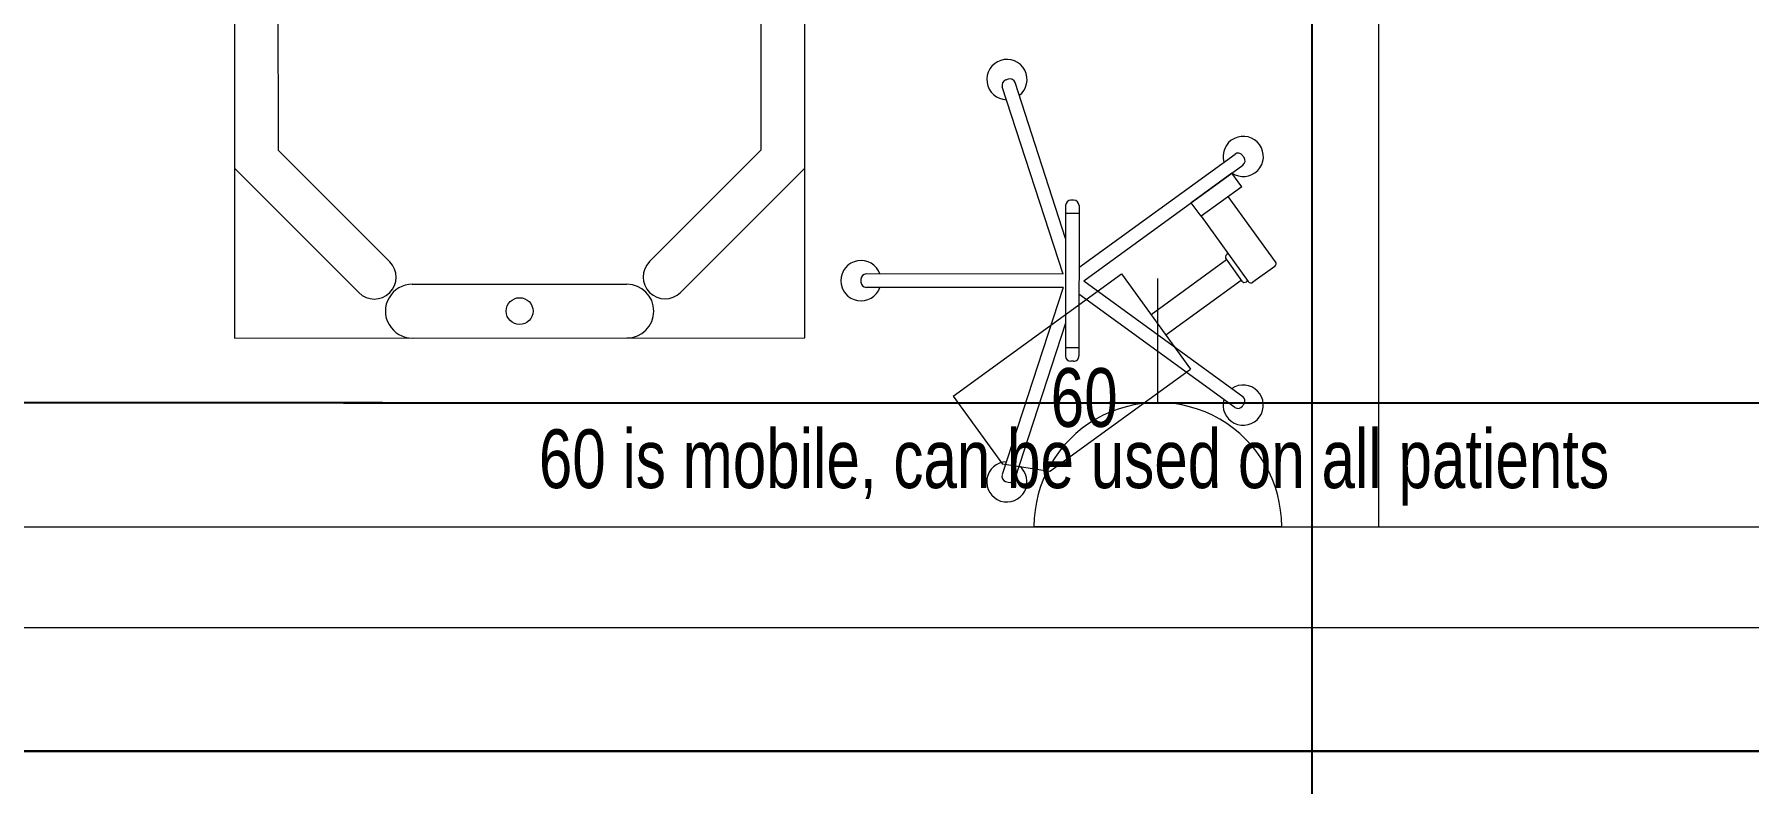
# Model space of a CAD drawing. Header units: metres. Extents: x 75097 to 220695, y -1557923 to -1361206.
# Drawn here: x 128059 to 130614, y -1461205 to -1460089 of the extents above; entities that cross this region are included whole.
import ezdxf

# ---------------------------------------------------------------- set-up
doc = ezdxf.new("R2010")
doc.units = ezdxf.units.M
doc.layers.get('0').update_dxf_attribs({"lineweight": 0})
doc.layers.add('A-100 - Copy$0$axes', color=8, linetype='Continuous')
for name, color, linetype, lineweight in [('A-100 - Copy$0$Medical Equipment and Furniture', 8, 'Continuous', 0), ('A-100 - Copy$0$Medical Equipment and Furniture1', 8, 'Continuous', 5), ('A-100 - Copy$0$Walls', 8, 'Continuous', 0)]:
    doc.layers.add(name, color=color, linetype=linetype, lineweight=lineweight)
doc.layers.add('E-POWR', color=7, linetype='Continuous', lineweight=9, true_color=0x4e7e3e)
doc.styles.add('A-100 - Copy$0$X3G_ENTITY_257CFD', font='swisscl.ttf', dxfattribs={"height": 200})

# ---------------------------------------------------------------- blocks, each defined once
blk = doc.blocks.new('NORMAL SOCKET')
at = {"layer": 'E-POWR'}
for p, q in [((0, 307.7), (0, 615.4)), ((-307.7, 0), (307.7, 0))]:
    blk.add_line(p, q, dxfattribs=at)
blk.add_ellipse((0, 0), major_axis=(32.8, 305.9), ratio=1, start_param=4.81904, end_param=7.960633, dxfattribs=at)
blk = doc.blocks.new('*X149')
for p, q in [((5, 3), (5, 3)), ((5, 3), (5, 3)), ((5, 3), (5, 3)), ((5, 3), (5, 3)), ((5, 3), (5, 3)), ((5, 3), (5, 3)), ((5, 3), (5, 3)), ((5, 3), (5, 3)), ((5, 3), (5, 3)), ((5, 3), (5, 3)), ((5, 3), (5, 3)), ((5, 3), (5, 3)), ((5, 3), (5, 3)), ((5, 3), (5, 3)), ((5, 3), (5, 3)), ((5, 3), (5, 3)), ((5, 3), (5, 3)), ((5, 3), (5, 3)), ((5, 3), (5, 3)), ((5, 3), (5, 3)), ((5, 3), (5, 3)), ((5, 3), (5, 3)), ((5, 3), (5, 3)), ((5, 3), (5, 3)), ((5, 3), (5, 3)), ((5, 3), (5, 3)), ((5, 3), (5, 3)), ((5, 3), (5, 3)), ((5, 3), (5, 3)), ((5, 3), (5, 3)), ((5, 3), (5, 3)), ((5, 3), (5, 3)), ((5, 3), (5, 3)), ((5, 3), (5, 3)), ((5, 3), (5, 3)), ((5, 3), (5, 3)), ((5, 3), (5, 3)), ((5, 3), (5, 3)), ((5, 3), (5, 3)), ((5, 3), (5, 3)), ((5, 3), (5, 3)), ((5, 3), (5, 3)), ((5, 3), (5, 3)), ((5, 3), (5, 3)), ((5, 3), (5, 3)), ((5, 3), (5, 3)), ((5, 3), (5, 3)), ((5, 3), (5, 3)), ((5, 3), (5, 3)), ((5, 3), (5, 3)), ((5, 3), (5, 3)), ((5, 3), (5, 3)), ((5, 3), (5, 3)), ((5, 3), (5, 3)), ((5, 3), (5, 3)), ((5, 3), (5, 3)), ((5, 3), (5, 3)), ((5, 3), (5, 3)), ((5, 3), (5, 3)), ((5, 3), (5, 3)), ((5, 3), (5, 3)), ((5, 3), (5, 3)), ((5, 3), (5, 3)), ((5, 3), (5, 3)), ((5, 3), (5, 3)), ((5, 3), (5, 3)), ((6, 3), (5, 3)), ((5, 3), (5, 3)), ((6, 3), (5, 3)), ((5, 3), (5, 3)), ((6, 3), (5, 3)), ((5, 3), (5, 3)), ((6, 3), (5, 3)), ((5, 3), (5, 3)), ((5, 3), (5, 3)), ((5, 3), (5, 3)), ((5, 3), (5, 3)), ((5, 3), (5, 3)), ((5, 3), (5, 3)), ((5, 3), (5, 3)), ((5, 3), (5, 3)), ((5, 3), (5, 3)), ((5, 3), (5, 3)), ((5, 3), (5, 3)), ((5, 3), (5, 3)), ((5, 3), (5, 3)), ((5, 3), (5, 3)), ((5, 3), (5, 3)), ((5, 3), (5, 3)), ((5, 3), (5, 3)), ((5, 3), (5, 3)), ((5, 3), (5, 3)), ((5, 3), (5, 3)), ((5, 3), (5, 3)), ((5, 3), (5, 3)), ((5, 3), (5, 3)), ((6, 3), (6, 3)), ((6, 3), (6, 3)), ((6, 3), (6, 3)), ((6, 3), (6, 3)), ((6, 3), (6, 3)), ((6, 3), (6, 3)), ((6, 3), (6, 3)), ((6, 3), (6, 3)), ((6, 3), (6, 3)), ((6, 3), (6, 3)), ((6, 3), (6, 3)), ((6, 3), (6, 3)), ((6, 3), (6, 3)), ((6, 3), (6, 3)), ((6, 3), (6, 3)), ((6, 3), (6, 3)), ((6, 3), (6, 3)), ((6, 3), (6, 3)), ((6, 3), (6, 3)), ((6, 3), (6, 3)), ((6, 3), (6, 3)), ((6, 3), (6, 3)), ((6, 3), (6, 3)), ((6, 3), (6, 3)), ((6, 3), (6, 3)), ((6, 3), (6, 3)), ((6, 3), (6, 3)), ((6, 3), (6, 3)), ((6, 3), (6, 3)), ((6, 3), (6, 3)), ((6, 3), (6, 3)), ((6, 3), (6, 3)), ((6, 3), (6, 3)), ((6, 3), (6, 3)), ((6, 3), (6, 3)), ((6, 3), (6, 3)), ((6, 3), (6, 3)), ((6, 3), (6, 3)), ((6, 3), (6, 3)), ((6, 3), (6, 3)), ((6, 3), (6, 3)), ((6, 3), (6, 3)), ((6, 3), (6, 3)), ((6, 3), (6, 3)), ((6, 3), (6, 3)), ((6, 3), (6, 3)), ((6, 3), (6, 3)), ((6, 3), (6, 3)), ((6, 3), (6, 3)), ((6, 3), (6, 3)), ((6, 3), (6, 3)), ((6, 3), (6, 3)), ((6, 3), (6, 3)), ((6, 3), (6, 3)), ((6, 3), (6, 3)), ((6, 3), (6, 3)), ((6, 3), (6, 3)), ((6, 3), (6, 3)), ((6, 3), (6, 3)), ((6, 3), (6, 3)), ((6, 3), (6, 3)), ((6, 3), (6, 3)), ((6, 3), (6, 3)), ((6, 3), (6, 3)), ((6, 3), (6, 3)), ((6, 3), (6, 3)), ((6, 3), (6, 3)), ((6, 3), (6, 3)), ((6, 3), (6, 3)), ((6, 3), (6, 3)), ((6, 3), (6, 3)), ((6, 3), (6, 3)), ((6, 3), (6, 3)), ((6, 3), (6, 3)), ((6, 3), (6, 3)), ((6, 3), (6, 3)), ((6, 3), (6, 3)), ((6, 3), (6, 3)), ((6, 3), (6, 3)), ((6, 3), (6, 3)), ((6, 3), (6, 3)), ((6, 3), (6, 3)), ((6, 3), (6, 3)), ((6, 3), (6, 3)), ((6, 3), (6, 3)), ((6, 3), (6, 3)), ((6, 3), (6, 3)), ((6, 3), (6, 3)), ((6, 3), (6, 3)), ((6, 3), (6, 3)), ((6, 3), (6, 3)), ((6, 3), (6, 3)), ((6, 3), (6, 3)), ((6, 3), (6, 3)), ((6, 3), (6, 3)), ((6, 3), (6, 3)), ((6, 3), (6, 3)), ((6, 3), (6, 3)), ((6, 3), (6, 3)), ((6, 3), (6, 3)), ((6, 3), (6, 3)), ((6, 3), (6, 3)), ((6, 3), (6, 3)), ((6, 3), (6, 3)), ((6, 3), (6, 3)), ((6, 3), (6, 3)), ((6, 3), (6, 3)), ((6, 3), (6, 3)), ((6, 3), (6, 3)), ((6, 3), (6, 3)), ((6, 3), (6, 3)), ((6, 3), (6, 3)), ((6, 3), (6, 3)), ((6, 3), (6, 3)), ((6, 3), (6, 3)), ((6, 3), (6, 3)), ((6, 3), (6, 3)), ((6, 3), (6, 3)), ((6, 3), (6, 3)), ((6, 3), (6, 3)), ((6, 3), (6, 3)), ((6, 3), (6, 3)), ((6, 3), (6, 3)), ((6, 3), (6, 3)), ((6, 3), (6, 3)), ((6, 3), (6, 3)), ((6, 3), (6, 3)), ((6, 3), (6, 3)), ((6, 3), (6, 3)), ((6, 3), (6, 3)), ((6, 3), (6, 3)), ((6, 3), (6, 3)), ((6, 3), (6, 3)), ((6, 3), (6, 3)), ((6, 3), (6, 3)), ((6, 3), (6, 3)), ((6, 3), (6, 3)), ((6, 3), (6, 3)), ((6, 3), (6, 3)), ((6, 3), (6, 3)), ((6, 3), (6, 3)), ((6, 3), (6, 3)), ((6, 3), (6, 3)), ((6, 3), (6, 3)), ((6, 3), (6, 3)), ((6, 3), (6, 3)), ((6, 3), (6, 3)), ((6, 3), (6, 3)), ((6, 3), (6, 3)), ((6, 3), (6, 3)), ((6, 3), (6, 3)), ((6, 3), (6, 3)), ((6, 3), (6, 3)), ((6, 3), (6, 3)), ((6, 3), (6, 3)), ((6, 3), (6, 3)), ((6, 3), (6, 3)), ((6, 3), (6, 3)), ((6, 3), (6, 3)), ((6, 3), (6, 3)), ((6, 3), (6, 3)), ((6, 3), (6, 3)), ((6, 3), (6, 3)), ((6, 3), (6, 3)), ((6, 3), (6, 3)), ((6, 3), (6, 3)), ((6, 3), (6, 3)), ((6, 3), (6, 3)), ((6, 3), (6, 3)), ((6, 3), (6, 3)), ((6, 3), (6, 3)), ((6, 3), (6, 3)), ((6, 3), (6, 3)), ((6, 3), (6, 3)), ((6, 3), (6, 3)), ((6, 3), (6, 3)), ((6, 3), (6, 3)), ((6, 3), (6, 3)), ((6, 3), (6, 3)), ((6, 3), (6, 3)), ((6, 3), (6, 3)), ((6, 3), (6, 3)), ((6, 3), (6, 3)), ((6, 3), (6, 3)), ((6, 3), (6, 3)), ((6, 3), (6, 3)), ((6, 3), (6, 3)), ((6, 3), (6, 3)), ((6, 3), (6, 3)), ((6, 3), (6, 3)), ((6, 3), (6, 3)), ((6, 3), (6, 3)), ((6, 3), (6, 3)), ((6, 3), (6, 3)), ((6, 3), (6, 3)), ((6, 3), (6, 3)), ((6, 3), (6, 3)), ((6, 3), (6, 3)), ((6, 3), (6, 3)), ((6, 3), (6, 3)), ((6, 3), (6, 3)), ((6, 3), (6, 3)), ((6, 3), (6, 3)), ((6, 3), (6, 3)), ((6, 3), (5, 3)), ((6, 3), (5, 3)), ((6, 3), (5, 3)), ((6, 3), (5, 3)), ((6, 3), (5, 3)), ((6, 3), (6, 3)), ((6, 3), (6, 3)), ((6, 3), (6, 3)), ((6, 3), (6, 3)), ((6, 3), (6, 3)), ((6, 3), (6, 3)), ((6, 3), (6, 3)), ((6, 3), (6, 3)), ((6, 3), (6, 3)), ((6, 3), (6, 3)), ((6, 3), (6, 3)), ((6, 3), (6, 3)), ((6, 3), (6, 3)), ((6, 3), (6, 3)), ((6, 3), (6, 3)), ((6, 3), (6, 3)), ((6, 3), (6, 3)), ((6, 3), (6, 3)), ((6, 3), (6, 3)), ((6, 3), (6, 3)), ((6, 3), (6, 3)), ((6, 3), (6, 3)), ((6, 3), (6, 3)), ((6, 3), (6, 3)), ((6, 3), (6, 3)), ((6, 3), (6, 3)), ((6, 3), (6, 3)), ((6, 3), (6, 3)), ((6, 3), (6, 3)), ((6, 3), (6, 3)), ((6, 3), (6, 3)), ((6, 3), (6, 3)), ((6, 3), (6, 3)), ((6, 3), (6, 3)), ((6, 3), (6, 3)), ((6, 3), (6, 3)), ((6, 3), (6, 3)), ((6, 3), (6, 3)), ((6, 3), (6, 3)), ((6, 3), (6, 3)), ((6, 3), (6, 3)), ((6, 3), (6, 3)), ((6, 3), (6, 3)), ((6, 3), (6, 3)), ((6, 3), (6, 3)), ((6, 3), (6, 3)), ((6, 3), (6, 3)), ((6, 3), (6, 3)), ((6, 3), (6, 3)), ((6, 3), (6, 3)), ((6, 3), (6, 3)), ((6, 3), (6, 3)), ((6, 3), (6, 3)), ((6, 3), (6, 3)), ((6, 3), (6, 3)), ((6, 3), (6, 3)), ((6, 3), (6, 3)), ((6, 3), (6, 3)), ((6, 3), (6, 3)), ((6, 3), (6, 3)), ((6, 3), (6, 3)), ((6, 3), (6, 3)), ((6, 3), (6, 3)), ((6, 3), (6, 3)), ((6, 3), (6, 3)), ((6, 3), (6, 3)), ((6, 3), (6, 3)), ((6, 3), (6, 3)), ((6, 3), (6, 3)), ((6, 3), (6, 3)), ((6, 3), (6, 3)), ((6, 3), (6, 3)), ((6, 3), (6, 3)), ((6, 3), (6, 3)), ((6, 3), (6, 3)), ((6, 3), (6, 3)), ((6, 3), (6, 3)), ((6, 3), (6, 3)), ((6, 3), (6, 3)), ((6, 3), (6, 3)), ((6, 3), (6, 3)), ((6, 3), (6, 3)), ((6, 3), (6, 3)), ((6, 3), (6, 3)), ((6, 3), (6, 3)), ((6, 3), (6, 3)), ((6, 3), (6, 3)), ((6, 3), (6, 3)), ((6, 3), (6, 3)), ((6, 3), (6, 3)), ((6, 3), (6, 3)), ((6, 3), (6, 3)), ((6, 3), (6, 3)), ((6, 3), (6, 3)), ((6, 3), (6, 3)), ((6, 3), (6, 3)), ((6, 3), (6, 3)), ((6, 3), (6, 3)), ((6, 3), (6, 3)), ((6, 3), (6, 3)), ((6, 3), (6, 3)), ((6, 3), (6, 3)), ((6, 3), (6, 3)), ((6, 3), (6, 3)), ((6, 3), (6, 3)), ((6, 3), (6, 3)), ((6, 3), (6, 3)), ((6, 3), (6, 3)), ((6, 3), (6, 3)), ((6, 3), (6, 3)), ((6, 3), (6, 3)), ((6, 3), (6, 3)), ((6, 3), (6, 3)), ((6, 3), (6, 3)), ((6, 3), (6, 3)), ((6, 3), (6, 3)), ((6, 3), (6, 3)), ((6, 3), (6, 3)), ((6, 3), (6, 3)), ((6, 3), (6, 3)), ((6, 3), (6, 3)), ((6, 3), (6, 3)), ((6, 3), (6, 3)), ((6, 3), (6, 3)), ((6, 3), (6, 3)), ((6, 3), (6, 3)), ((6, 3), (6, 3)), ((6, 3), (6, 3)), ((6, 3), (6, 3)), ((6, 3), (6, 3)), ((6, 3), (6, 3)), ((6, 3), (6, 3)), ((6, 3), (6, 3)), ((6, 3), (6, 3)), ((6, 3), (6, 3)), ((6, 3), (6, 3)), ((6, 3), (6, 3)), ((6, 3), (6, 3)), ((6, 3), (6, 3)), ((6, 3), (6, 3)), ((6, 3), (6, 3)), ((6, 3), (6, 3)), ((6, 3), (6, 3)), ((6, 3), (6, 3)), ((6, 3), (6, 3)), ((6, 3), (6, 3)), ((6, 3), (6, 3)), ((6, 3), (6, 3)), ((6, 3), (6, 3)), ((6, 3), (6, 3)), ((6, 3), (6, 3)), ((6, 3), (6, 3)), ((6, 3), (6, 3)), ((6, 3), (6, 3)), ((6, 3), (6, 3)), ((6, 3), (6, 3)), ((6, 3), (6, 3)), ((6, 3), (6, 3)), ((6, 3), (6, 3)), ((6, 3), (6, 3)), ((6, 3), (6, 3)), ((6, 3), (6, 3)), ((6, 3), (6, 3)), ((6, 3), (6, 3)), ((6, 3), (6, 3)), ((6, 3), (6, 3)), ((6, 3), (6, 3)), ((6, 3), (6, 3)), ((6, 3), (6, 3)), ((6, 3), (6, 3)), ((6, 3), (6, 3)), ((6, 3), (6, 3)), ((6, 3), (6, 3)), ((6, 3), (6, 3)), ((6, 3), (6, 3)), ((6, 3), (6, 3)), ((6, 3), (6, 3)), ((6, 3), (6, 3)), ((6, 3), (6, 3)), ((6, 3), (6, 3)), ((6, 3), (6, 3)), ((6, 3), (6, 3)), ((6, 3), (6, 3)), ((6, 3), (6, 3)), ((6, 3), (6, 3)), ((6, 3), (6, 3)), ((6, 3), (6, 3)), ((6, 3), (6, 3)), ((6, 3), (6, 3)), ((6, 3), (6, 3)), ((6, 3), (6, 3)), ((6, 3), (6, 3)), ((6, 3), (6, 3)), ((6, 3), (6, 3)), ((6, 3), (6, 3)), ((6, 3), (6, 3)), ((6, 3), (6, 3)), ((6, 3), (6, 3)), ((6, 3), (6, 3)), ((6, 3), (6, 3)), ((6, 3), (6, 3)), ((6, 3), (6, 3)), ((6, 3), (6, 3)), ((6, 3), (6, 3)), ((6, 3), (6, 3)), ((6, 3), (6, 3)), ((6, 3), (6, 3)), ((6, 3), (6, 3)), ((6, 3), (6, 3)), ((6, 3), (6, 3)), ((6, 3), (6, 3)), ((6, 3), (6, 3)), ((6, 3), (6, 3)), ((6, 3), (6, 3)), ((6, 3), (6, 3)), ((6, 3), (6, 3)), ((6, 3), (6, 3)), ((6, 3), (6, 3)), ((6, 3), (6, 3)), ((6, 3), (6, 3)), ((6, 3), (6, 3)), ((6, 3), (6, 3)), ((6, 3), (6, 3)), ((6, 3), (6, 3)), ((6, 3), (6, 3)), ((6, 3), (6, 3)), ((6, 3), (6, 3)), ((6, 3), (6, 3)), ((6, 3), (6, 3)), ((6, 3), (6, 3)), ((6, 3), (6, 3)), ((6, 3), (6, 3)), ((6, 3), (6, 3)), ((6, 3), (6, 3)), ((6, 3), (6, 3)), ((6, 3), (6, 3)), ((6, 3), (6, 3)), ((6, 3), (6, 3)), ((6, 3), (6, 3)), ((6, 3), (6, 3)), ((6, 3), (6, 3)), ((6, 3), (6, 3)), ((6, 3), (6, 3)), ((6, 3), (6, 3)), ((6, 3), (6, 3)), ((6, 3), (6, 3)), ((6, 3), (6, 3)), ((6, 3), (6, 3)), ((6, 3), (6, 3)), ((6, 3), (6, 3)), ((6, 3), (6, 3)), ((6, 3), (6, 3)), ((6, 3), (6, 3)), ((6, 3), (6, 3)), ((6, 3), (6, 3)), ((6, 3), (6, 3)), ((6, 3), (6, 3)), ((6, 3), (6, 3)), ((6, 3), (6, 3)), ((6, 3), (6, 3)), ((6, 3), (6, 3)), ((6, 3), (6, 3)), ((6, 3), (6, 3)), ((6, 3), (6, 3)), ((6, 3), (6, 3)), ((6, 3), (6, 3)), ((6, 3), (6, 3)), ((6, 3), (6, 3)), ((6, 3), (6, 3)), ((6, 3), (6, 3)), ((6, 3), (6, 3)), ((6, 3), (6, 3)), ((6, 3), (6, 3)), ((6, 3), (6, 3)), ((6, 3), (6, 3)), ((6, 3), (6, 3)), ((6, 3), (6, 3)), ((6, 3), (6, 3)), ((6, 3), (6, 3)), ((6, 3), (6, 3)), ((6, 3), (6, 3)), ((6, 3), (6, 3)), ((6, 3), (6, 3)), ((6, 3), (6, 3)), ((6, 3), (6, 3)), ((6, 3), (6, 3)), ((6, 3), (6, 3)), ((6, 3), (6, 3)), ((6, 3), (6, 3)), ((6, 3), (6, 3)), ((6, 3), (6, 3)), ((6, 3), (6, 3)), ((6, 3), (6, 3)), ((6, 3), (6, 3)), ((6, 3), (6, 3)), ((6, 3), (6, 3)), ((6, 3), (6, 3)), ((6, 3), (6, 3)), ((6, 3), (6, 3)), ((6, 3), (6, 3)), ((6, 3), (6, 3)), ((6, 3), (6, 3)), ((6, 3), (6, 3)), ((6, 3), (6, 3)), ((6, 3), (6, 3)), ((6, 3), (6, 3)), ((6, 3), (6, 3)), ((6, 3), (6, 3)), ((6, 3), (6, 3)), ((6, 3), (6, 3)), ((6, 3), (6, 3)), ((6, 3), (6, 3)), ((6, 3), (6, 3)), ((6, 3), (6, 3)), ((6, 3), (6, 3)), ((6, 3), (6, 3)), ((6, 3), (6, 3))]:
    blk.add_line(p, q)
blk = doc.blocks.new('*X150')
for p, q in [((13, 1), (13, 1)), ((13, 1), (13, 1)), ((13, 1), (13, 1)), ((13, 1), (13, 1)), ((13, 1), (13, 1)), ((13, 1), (13, 1)), ((13, 1), (13, 1)), ((13, 1), (13, 1)), ((13, 1), (13, 1)), ((13, 1), (13, 1)), ((13, 1), (13, 1)), ((13, 1), (13, 1)), ((13, 1), (13, 1)), ((13, 1), (13, 1)), ((13, 1), (13, 1)), ((13, 1), (14, 1)), ((13, 1), (14, 1)), ((13, 1), (14, 1)), ((13, 1), (13, 1)), ((13, 1), (13, 1)), ((13, 1), (13, 1)), ((13, 1), (13, 1)), ((13, 1), (13, 1)), ((13, 1), (13, 1)), ((13, 1), (13, 1)), ((13, 1), (13, 1)), ((13, 1), (13, 1)), ((13, 1), (13, 1)), ((13, 1), (13, 1)), ((13, 1), (13, 1)), ((13, 1), (13, 1)), ((13, 1), (13, 1)), ((13, 1), (13, 1)), ((13, 1), (13, 1)), ((13, 1), (13, 1)), ((13, 1), (13, 1)), ((13, 1), (13, 1)), ((13, 1), (13, 1)), ((13, 1), (13, 1)), ((13, 1), (13, 1)), ((13, 1), (13, 1)), ((13, 1), (13, 1)), ((13, 1), (13, 1)), ((13, 1), (13, 1)), ((13, 1), (13, 1)), ((13, 1), (13, 1)), ((13, 1), (13, 1)), ((13, 1), (13, 1)), ((13, 1), (13, 1)), ((13, 1), (13, 1)), ((13, 1), (13, 1)), ((13, 1), (13, 1)), ((13, 1), (13, 1)), ((13, 1), (13, 1)), ((13, 1), (13, 1)), ((13, 1), (13, 1)), ((13, 1), (13, 1)), ((13, 1), (13, 1)), ((13, 1), (13, 1)), ((13, 1), (13, 1)), ((13, 1), (13, 1)), ((13, 1), (13, 1)), ((13, 1), (13, 1)), ((13, 1), (13, 1)), ((13, 1), (13, 1)), ((13, 1), (13, 1)), ((13, 1), (13, 1)), ((13, 1), (13, 1)), ((13, 1), (13, 1)), ((13, 1), (13, 1)), ((13, 1), (13, 1)), ((13, 1), (13, 1)), ((13, 1), (13, 1)), ((13, 1), (13, 1)), ((13, 1), (13, 1)), ((13, 1), (13, 1)), ((13, 1), (13, 1)), ((13, 1), (13, 1)), ((13, 1), (13, 1)), ((13, 1), (13, 1)), ((13, 1), (13, 1)), ((13, 1), (13, 1)), ((13, 1), (13, 1)), ((13, 1), (13, 1)), ((13, 1), (13, 1)), ((13, 1), (13, 1)), ((13, 1), (13, 1)), ((13, 1), (13, 1)), ((13, 1), (13, 1)), ((13, 1), (13, 1)), ((13, 1), (13, 1)), ((13, 1), (13, 1)), ((13, 1), (13, 1)), ((13, 1), (13, 1)), ((13, 1), (13, 1)), ((13, 1), (13, 1)), ((13, 1), (13, 1)), ((13, 1), (13, 1)), ((13, 1), (13, 1)), ((13, 1), (13, 1)), ((13, 1), (13, 1)), ((13, 1), (13, 1)), ((13, 1), (13, 1)), ((13, 1), (13, 1)), ((13, 1), (13, 1)), ((13, 1), (13, 1)), ((13, 1), (13, 1)), ((13, 1), (13, 1)), ((13, 1), (13, 1)), ((13, 1), (13, 1)), ((13, 1), (13, 1)), ((13, 1), (13, 1)), ((13, 1), (13, 1)), ((13, 1), (13, 1)), ((13, 1), (13, 1)), ((13, 1), (13, 1)), ((13, 1), (13, 1)), ((13, 1), (13, 1)), ((13, 1), (13, 1)), ((13, 1), (13, 1)), ((13, 1), (13, 1)), ((13, 1), (13, 1)), ((13, 1), (13, 1)), ((13, 1), (14, 1)), ((13, 0), (13, 0)), ((13, 0), (13, 0)), ((13, 0), (13, 0)), ((13, 0), (13, 0)), ((13, 0), (13, 0)), ((13, 0), (13, 0)), ((13, 0), (13, 0)), ((13, 0), (13, 0)), ((13, 0), (13, 0)), ((13, 0), (13, 0)), ((13, 0), (13, 0)), ((13, 0), (13, 0)), ((13, 0), (13, 0)), ((13, 0), (13, 0)), ((13, 0), (13, 0)), ((13, 0), (13, 0)), ((13, 0), (13, 0)), ((13, 0), (13, 0)), ((13, 0), (13, 0)), ((13, 0), (13, 0)), ((13, 0), (13, 0)), ((13, 0), (13, 0)), ((13, 0), (13, 0)), ((13, 0), (13, 0)), ((13, 0), (13, 0)), ((13, 0), (13, 0)), ((13, 0), (13, 0)), ((13, 0), (13, 0)), ((13, 0), (13, 0)), ((13, 0), (13, 0)), ((13, 0), (13, 0)), ((13, 0), (13, 0)), ((13, 0), (13, 0)), ((13, 0), (13, 0)), ((13, 0), (13, 0)), ((13, 0), (13, 0)), ((13, 0), (13, 0)), ((13, 0), (13, 0)), ((13, 0), (13, 0)), ((13, 0), (13, 0)), ((13, 0), (13, 0)), ((13, 0), (13, 0)), ((13, 0), (13, 0)), ((13, 0), (13, 0)), ((13, 0), (13, 0)), ((13, 0), (13, 0)), ((13, 0), (13, 0)), ((13, 0), (13, 0)), ((13, 0), (14, 0)), ((13, 0), (14, 0)), ((13, 0), (13, 0)), ((13, 0), (14, 0)), ((14, 1), (14, 1)), ((14, 1), (14, 1)), ((14, 1), (14, 1)), ((14, 1), (14, 1)), ((14, 1), (14, 1)), ((14, 1), (14, 1)), ((14, 1), (14, 1)), ((14, 1), (14, 1)), ((14, 1), (14, 1)), ((14, 1), (14, 1)), ((14, 1), (14, 1)), ((14, 1), (14, 1)), ((14, 1), (14, 1)), ((14, 1), (14, 1)), ((14, 1), (14, 1)), ((14, 1), (14, 1)), ((14, 1), (14, 1)), ((14, 1), (14, 1)), ((14, 1), (14, 1)), ((14, 1), (14, 1)), ((14, 1), (14, 1)), ((14, 1), (14, 1)), ((14, 1), (14, 1)), ((14, 1), (14, 1)), ((14, 1), (14, 1)), ((14, 1), (14, 1)), ((14, 1), (14, 1)), ((14, 1), (14, 1)), ((14, 1), (14, 1)), ((14, 1), (14, 1)), ((14, 1), (14, 1)), ((14, 1), (14, 1)), ((14, 1), (14, 1)), ((14, 1), (14, 1)), ((14, 1), (14, 1)), ((14, 1), (14, 1)), ((14, 1), (14, 1)), ((14, 1), (14, 1)), ((14, 1), (14, 1)), ((14, 1), (14, 1)), ((14, 1), (14, 1)), ((14, 1), (14, 1)), ((14, 1), (14, 1)), ((14, 1), (14, 1)), ((14, 1), (14, 1)), ((14, 1), (14, 1)), ((14, 1), (14, 1)), ((14, 1), (14, 1)), ((14, 1), (14, 1)), ((14, 1), (14, 1)), ((14, 1), (14, 1)), ((14, 1), (14, 1)), ((14, 1), (14, 1)), ((14, 1), (14, 1)), ((14, 1), (14, 1)), ((14, 1), (14, 1)), ((14, 1), (14, 1)), ((14, 1), (14, 1)), ((14, 1), (14, 1)), ((14, 1), (14, 1)), ((14, 1), (14, 1)), ((14, 1), (14, 1)), ((14, 1), (14, 1)), ((14, 1), (14, 1)), ((14, 1), (14, 1)), ((14, 1), (14, 1)), ((14, 1), (14, 1)), ((14, 1), (14, 1)), ((14, 1), (14, 1)), ((14, 1), (14, 1)), ((14, 1), (14, 1)), ((14, 1), (14, 1)), ((14, 1), (14, 1)), ((14, 1), (14, 1)), ((14, 1), (14, 1)), ((14, 1), (14, 1)), ((14, 1), (14, 1)), ((14, 1), (14, 1)), ((14, 1), (14, 1)), ((14, 1), (14, 1)), ((14, 1), (14, 1)), ((14, 1), (14, 1)), ((14, 1), (14, 1)), ((14, 1), (14, 1)), ((14, 1), (14, 1)), ((14, 1), (14, 1)), ((14, 1), (14, 1)), ((14, 1), (14, 1)), ((14, 1), (14, 1)), ((14, 1), (14, 1)), ((14, 1), (14, 1)), ((14, 1), (14, 1)), ((14, 1), (14, 1)), ((14, 1), (14, 1)), ((14, 0), (14, 0)), ((14, 0), (14, 0)), ((14, 0), (14, 0)), ((14, 0), (14, 0)), ((14, 0), (14, 0)), ((14, 0), (14, 0)), ((14, 0), (14, 0)), ((14, 0), (14, 0)), ((14, 0), (14, 0)), ((14, 0), (14, 0)), ((14, 0), (14, 0)), ((14, 0), (14, 0)), ((14, 0), (14, 0)), ((14, 0), (14, 0)), ((14, 0), (14, 0)), ((14, 0), (14, 0)), ((14, 0), (14, 0)), ((14, 0), (14, 0)), ((14, 0), (14, 0)), ((14, 0), (14, 0)), ((14, 0), (14, 0)), ((14, 0), (14, 0)), ((14, 0), (14, 0)), ((14, 0), (14, 0)), ((14, 0), (14, 0)), ((14, 0), (14, 0)), ((14, 0), (14, 0)), ((14, 0), (14, 0)), ((14, 0), (14, 0)), ((14, 0), (14, 0)), ((14, 0), (14, 0)), ((14, 0), (14, 0)), ((14, 0), (14, 0)), ((14, 0), (14, 0)), ((14, 0), (14, 0)), ((14, 0), (14, 0)), ((14, 0), (14, 0)), ((14, 0), (14, 0)), ((14, 0), (14, 0)), ((14, 0), (14, 0)), ((14, 0), (14, 0)), ((14, 0), (14, 0)), ((14, 0), (14, 0)), ((14, 0), (14, 0)), ((14, 0), (14, 0)), ((14, 0), (14, 0)), ((14, 0), (14, 0)), ((14, 0), (14, 0)), ((13, 0), (13, 0)), ((13, 0), (14, 0)), ((13, 0), (13, 0)), ((13, 0), (14, 0)), ((13, 0), (13, 0)), ((13, 0), (14, 0)), ((13, 0), (13, 0)), ((13, 0), (13, 0)), ((13, 0), (13, 0)), ((13, 0), (13, 0)), ((13, 0), (14, 0)), ((13, 0), (13, 0)), ((13, 0), (14, 0)), ((13, 0), (13, 0)), ((13, 0), (14, 0)), ((13, 0), (13, 0)), ((13, 0), (14, 0)), ((13, 0), (13, 0)), ((13, 0), (14, 0)), ((13, 0), (13, 0)), ((13, 0), (14, 0)), ((13, 0), (13, 0)), ((13, 0), (14, 0)), ((13, 0), (13, 0)), ((13, 0), (13, 0)), ((13, 0), (13, 0)), ((13, 0), (14, 0)), ((13, 0), (13, 0)), ((13, 0), (14, 0)), ((13, 0), (13, 0)), ((13, 0), (14, 0)), ((13, 0), (13, 0)), ((13, 0), (14, 0)), ((13, 0), (13, 0)), ((13, 0), (13, 0)), ((13, 0), (13, 0)), ((13, 0), (13, 0)), ((13, 0), (13, 0)), ((13, 0), (13, 0)), ((13, 0), (13, 0)), ((13, 0), (13, 0)), ((13, 0), (13, 0)), ((13, 0), (13, 0)), ((13, 0), (13, 0)), ((13, 0), (13, 0)), ((13, 0), (13, 0)), ((13, 0), (13, 0)), ((13, 0), (13, 0)), ((13, 0), (13, 0)), ((13, 0), (13, 0)), ((13, 0), (13, 0)), ((13, 0), (13, 0)), ((13, 0), (13, 0)), ((13, 0), (13, 0)), ((13, 0), (13, 0)), ((13, 0), (13, 0)), ((13, 0), (13, 0)), ((13, 0), (13, 0)), ((13, 0), (13, 0)), ((13, 0), (13, 0)), ((13, 0), (13, 0)), ((13, 0), (13, 0)), ((13, 0), (13, 0)), ((13, 0), (13, 0)), ((13, -1), (13, -1)), ((13, -1), (13, -1)), ((13, -1), (13, -1)), ((13, -1), (13, -1)), ((13, -1), (13, -1)), ((13, -1), (14, -1)), ((13, -1), (13, -1)), ((14, 0), (14, 0)), ((14, 0), (14, 0)), ((14, 0), (14, 0)), ((14, 0), (14, 0)), ((14, 0), (14, 0)), ((14, 0), (14, 0)), ((14, 0), (14, 0)), ((14, 0), (14, 0)), ((14, 0), (14, 0)), ((14, 0), (14, 0)), ((14, 0), (14, 0)), ((14, 0), (14, 0)), ((14, 0), (14, 0)), ((14, 0), (14, 0)), ((14, 0), (14, 0)), ((13, 0), (14, 0)), ((14, 0), (14, 0)), ((14, 0), (14, 0)), ((14, 0), (14, 0)), ((14, 0), (14, 0)), ((14, 0), (14, 0)), ((14, 0), (14, 0)), ((14, 0), (14, 0)), ((14, 0), (14, 0)), ((14, 0), (14, 0)), ((14, 0), (14, 0)), ((14, 0), (14, 0)), ((14, 0), (14, 0)), ((14, 0), (14, 0)), ((14, 0), (14, 0)), ((14, 0), (14, 0)), ((14, 0), (14, 0)), ((14, 0), (14, 0)), ((14, 0), (14, 0)), ((14, 0), (14, 0)), ((14, 0), (14, 0)), ((14, 0), (14, 0)), ((14, 0), (14, 0)), ((14, 0), (14, 0)), ((14, 0), (14, 0)), ((14, 0), (14, 0)), ((14, 0), (14, 0)), ((14, 0), (14, 0)), ((14, 0), (14, 0)), ((14, 0), (14, 0)), ((14, 0), (14, 0)), ((14, 0), (14, 0)), ((14, 0), (14, 0)), ((14, 0), (14, 0)), ((14, 0), (14, 0)), ((14, -1), (14, -1)), ((14, -1), (14, -1)), ((14, -1), (14, -1)), ((14, -1), (14, -1)), ((14, -1), (14, -1))]:
    blk.add_line(p, q)
blk = doc.blocks.new('A-100 - Copy$0$HF16786E-P')
at = {"layer": 'A-100 - Copy$0$Medical Equipment and Furniture1'}
for p, q in [((0, 0.425), (-2.14, 0.425)), ((-0.2531, 0.425), (-0.0678, 0.2397)), ((0, -0.425), (0, 0.425)), ((-0.28, 0.36), (-1.86, 0.36)), ((-0.28, 0.36), (-0.1137, 0.1937)), ((-0.08, -0.16), (-0.08, 0.16)), ((-0.1136, -0.1936), (-0.28, -0.36)), ((-0.0676, -0.2396), (-0.2531, -0.425)), ((-1.86, -0.36), (-0.28, -0.36)), ((-2.14, -0.425), (0, -0.425))]:
    blk.add_line(p, q, dxfattribs=at)
for points in [[(0, 0.425), (0, 0.425), (0, 0.425), (0, 0.425), (0, 0.425), (0, 0.425), (0, 0.425), (0, 0.425), (0, 0.425), (0, 0.425), (0, 0.425), (0, 0.425), (0, 0.425), (0, 0.425), (0, 0.425), (0, 0.425), (0, 0.425), (0, 0.425), (0, 0.425), (0, 0.425), (0, 0.425), (0, 0.425), (0, 0.425), (0, 0.425), (0, 0.425), (0, 0.425), (0, 0.425), (0, 0.425), (0, 0.425), (0, 0.425), (0, 0.425), (0, 0.425), (0, 0.425), (0, 0.425), (0, 0.425), (0, 0.425), (0, 0.425), (0, 0.425), (0, 0.425), (0, 0.425), (0, 0.425), (0, 0.425), (0, 0.425), (0, 0.425), (0, 0.425), (0, 0.425), (0, 0.425), (0, 0.425), (0, 0.425), (0, 0.425), (0, 0.425), (0, 0.425), (0, 0.425), (0, 0.425), (0, 0.425), (0, 0.425), (0, 0.425), (0, 0.425), (0, 0.425), (0, 0.425), (0, 0.425), (0, 0.425), (0, 0.425), (0, 0.425), (0, 0.425), (0, 0.425), (0, 0.425), (0, 0.425), (0, 0.425), (0, 0.425), (0, 0.425), (0, 0.425), (0, 0.425), (0, 0.425), (0, 0.425), (0, 0.425), (0, 0.425), (0, 0.425), (0, 0.425), (0, 0.425), (0, 0.425), (0, 0.425), (0, 0.425), (0, 0.425), (0, 0.425), (0, 0.425), (0, 0.425), (0, 0.425), (0, 0.425), (0, 0.425), (0, 0.425), (0, 0.425), (0, 0.425), (0, 0.425), (0, 0.425), (0, 0.425), (0, 0.425), (0, 0.425), (0, 0.425), (0, 0.425), (0, 0.425), (0, 0.425), (0, 0.425), (0, 0.425), (0, 0.425), (0, 0.425), (0, 0.425), (0, 0.425), (0, 0.425), (0, 0.425), (0, 0.425), (0, 0.425), (0, 0.425), (0, 0.425), (0, 0.425), (0, 0.425), (0, 0.425), (0, 0.425), (0, 0.425), (0, 0.425), (0, 0.425), (0, 0.425), (0, 0.425), (0, 0.425), (0, 0.425), (0, 0.425), (0, 0.425), (0, 0.425), (0, 0.425), (0, 0.425), (0, 0.425), (0, 0.425), (0, 0.425), (0, 0.425), (0, 0.425), (0, 0.425), (0, 0.425), (0, 0.425), (0, 0.425), (0, 0.425), (0, 0.425), (0, 0.425), (0, 0.425), (0, 0.425), (0, 0.425), (0, 0.425), (0, 0.425), (0, 0.425), (0, 0.425), (0, 0.425), (0, 0.425), (0, 0.425), (0, 0.425), (0, 0.425), (0, 0.425), (0, 0.425), (0, 0.425), (0, 0.425), (0, 0.425), (0, 0.425), (0, 0.425), (0, 0.425), (0, 0.425), (0, 0.425), (0, 0.425), (0, 0.425), (0, 0.425), (0, 0.425), (0, 0.425), (0, 0.425), (0, 0.425), (0, 0.425), (0, 0.425), (0, 0.425), (0, 0.425), (0, 0.425), (0, 0.425), (0, 0.425), (0, 0.425), (0, 0.425), (0, 0.425), (0, 0.425), (0, 0.425), (0, 0.425), (0, 0.425), (0, 0.425), (0, 0.425), (0, 0.425), (0, 0.425), (0, 0.425), (0, 0.425), (0, 0.425), (0, 0.425), (0, 0.425), (0, 0.425), (0, 0.425), (0, 0.425), (0, 0.425), (0, 0.425), (0, 0.425), (0, 0.425), (0, 0.425), (0, 0.425), (0, 0.425), (0, 0.425), (0, 0.425), (0, 0.425), (0, 0.425), (0, 0.425), (0, 0.425), (0, 0.425), (0, 0.425), (0, 0.425), (0, 0.425), (0, 0.425), (0, 0.425), (0, 0.425), (0, 0.425), (0, 0.425)], [(0, 0.425), (0, 0.425), (0, 0.425), (0, 0.425), (0, 0.425), (0, 0.425), (0, 0.425), (0, 0.425), (0, 0.425), (0, 0.425), (0, 0.425), (0, 0.425), (0, 0.425), (0, 0.425), (0, 0.425), (0, 0.425), (0, 0.425), (0, 0.425), (0, 0.425), (0, 0.425), (0, 0.425), (0, 0.425), (0, 0.425), (0, 0.425), (0, 0.425), (0, 0.425), (0, 0.425), (0, 0.425), (0, 0.425), (0, 0.425), (0, 0.425), (0, 0.425), (0, 0.425), (0, 0.425), (0, 0.425), (0, 0.425), (0, 0.425), (0, 0.425), (0, 0.425), (0, 0.425), (0, 0.425), (0, 0.425), (0, 0.425), (0, 0.425), (0, 0.425), (0, 0.425), (0, 0.425), (0, 0.425), (0, 0.425), (0, 0.425), (0, 0.425), (0, 0.425), (0, 0.425), (0, 0.425), (0, 0.425), (0, 0.425), (0, 0.425), (0, 0.425), (0, 0.425), (0, 0.425), (0, 0.425), (0, 0.425), (0, 0.425), (0, 0.425), (0, 0.425), (0, 0.425), (0, 0.425), (0, 0.425), (0, 0.425), (0, 0.425), (0, 0.425), (0, 0.425), (0, 0.425), (0, 0.425), (0, 0.425), (0, 0.425), (0, 0.425), (0, 0.425), (0, 0.425), (0, 0.425), (0, 0.425), (0, 0.425), (0, 0.425), (0, 0.425), (0, 0.425), (0, 0.425), (0, 0.425), (0, 0.425), (0, 0.425), (0, 0.425), (0, 0.425), (0, 0.425), (0, 0.425), (0, 0.425), (0, 0.425), (0, 0.425), (0, 0.425), (0, 0.425), (0, 0.425), (0, 0.425), (0, 0.425), (0, 0.425), (0, 0.425), (0, 0.425), (0, 0.425), (0, 0.425), (0, 0.425), (0, 0.425), (0, 0.425), (0, 0.425), (0, 0.425), (0, 0.425), (0, 0.425), (0, 0.425), (0, 0.425), (0, 0.425), (0, 0.425), (0, 0.425), (0, 0.425), (0, 0.425), (0, 0.425), (0, 0.425), (0, 0.425), (0, 0.425), (0, 0.425), (0, 0.425), (0, 0.425), (0, 0.425), (0, 0.425), (0, 0.425), (0, 0.425), (0, 0.425), (0, 0.425), (0, 0.425), (0, 0.425), (0, 0.425), (0, 0.425), (0, 0.425), (0, 0.425), (0, 0.425), (0, 0.425), (0, 0.425), (0, 0.425), (0, 0.425), (0, 0.425), (0, 0.425), (0, 0.425), (0, 0.425), (0, 0.425), (0, 0.425), (0, 0.425), (0, 0.425), (0, 0.425), (0, 0.425), (0, 0.425), (0, 0.425), (0, 0.425), (0, 0.425), (0, 0.425), (0, 0.425), (0, 0.425), (0, 0.425), (0, 0.425), (0, 0.425), (0, 0.425), (0, 0.425), (0, 0.425), (0, 0.425), (0, 0.425), (0, 0.425), (0, 0.425), (0, 0.425), (0, 0.425), (0, 0.425), (0, 0.425), (0, 0.425), (0, 0.425), (0, 0.425), (0, 0.425), (0, 0.425), (0, 0.425), (0, 0.425), (0, 0.425), (0, 0.425), (0, 0.425), (0, 0.425), (0, 0.425), (0, 0.425), (0, 0.425), (0, 0.425), (0, 0.425), (0, 0.425), (0, 0.425), (0, 0.425), (0, 0.425), (0, 0.425), (0, 0.425), (0, 0.425), (0, 0.425), (0, 0.425), (0, 0.425), (0, 0.425), (0, 0.425), (0, 0.425), (0, 0.425), (0, 0.425), (0, 0.425), (0, 0.425), (0, 0.425), (0, 0.425), (0, 0.425), (0, 0.425), (0, 0.425), (0, 0.425)], [(0, 0.425), (0, 0.425), (0, 0.425), (0, 0.425), (0, 0.425), (0, 0.425), (0, 0.425), (0, 0.425), (0, 0.425), (0, 0.425), (0, 0.425), (0, 0.425), (0, 0.425), (0, 0.425), (0, 0.425), (0, 0.425), (0, 0.425), (0, 0.425), (0, 0.425), (0, 0.425), (0, 0.425), (0, 0.425), (0, 0.425), (0, 0.425), (0, 0.425), (0, 0.425), (0, 0.425), (0, 0.425), (0, 0.425), (0, 0.425), (0, 0.425), (0, 0.425), (0, 0.425), (0, 0.425), (0, 0.425), (0, 0.425), (0, 0.425), (0, 0.425), (0, 0.425), (0, 0.425), (0, 0.425), (0, 0.425), (0, 0.425), (0, 0.425), (0, 0.425), (0, 0.425), (0, 0.425), (0, 0.425), (0, 0.425), (0, 0.425), (0, 0.425), (0, 0.425), (0, 0.425), (0, 0.425), (0, 0.425), (0, 0.425), (0, 0.425), (0, 0.425), (0, 0.425), (0, 0.425), (0, 0.425), (0, 0.425), (0, 0.425), (0, 0.425), (0, 0.425), (0, 0.425), (0, 0.425), (0, 0.425), (0, 0.425), (0, 0.425), (0, 0.425), (0, 0.425), (0, 0.425), (0, 0.425), (0, 0.425), (0, 0.425), (0, 0.425), (0, 0.425), (0, 0.425), (0, 0.425), (0, 0.425), (0, 0.425), (0, 0.425), (0, 0.425), (0, 0.425), (0, 0.425), (0, 0.425), (0, 0.425), (0, 0.425), (0, 0.425), (0, 0.425), (0, 0.425), (0, 0.425), (0, 0.425), (0, 0.425), (0, 0.425), (0, 0.425), (0, 0.425), (0, 0.425), (0, 0.425), (0, 0.425), (0, 0.425), (0, 0.425), (0, 0.425), (0, 0.425), (0, 0.425), (0, 0.425), (0, 0.425), (0, 0.425), (0, 0.425), (0, 0.425), (0, 0.425), (0, 0.425), (0, 0.425), (0, 0.425), (0, 0.425), (0, 0.425), (0, 0.425), (0, 0.425), (0, 0.425), (0, 0.425), (0, 0.425), (0, 0.425), (0, 0.425), (0, 0.425), (0, 0.425), (0, 0.425), (0, 0.425), (0, 0.425), (0, 0.425), (0, 0.425), (0, 0.425), (0, 0.425), (0, 0.425), (0, 0.425), (0, 0.425), (0, 0.425), (0, 0.425), (0, 0.425), (0, 0.425), (0, 0.425), (0, 0.425), (0, 0.425), (0, 0.425), (0, 0.425), (0, 0.425), (0, 0.425), (0, 0.425), (0, 0.425), (0, 0.425), (0, 0.425), (0, 0.425), (0, 0.425), (0, 0.425), (0, 0.425), (0, 0.425), (0, 0.425), (0, 0.425), (0, 0.425), (0, 0.425), (0, 0.425), (0, 0.425), (0, 0.425), (0, 0.425), (0, 0.425), (0, 0.425), (0, 0.425), (0, 0.425), (0, 0.425), (0, 0.425), (0, 0.425), (0, 0.425), (0, 0.425), (0, 0.425), (0, 0.425), (0, 0.425), (0, 0.425), (0, 0.425), (0, 0.425), (0, 0.425), (0, 0.425), (0, 0.425), (0, 0.425), (0, 0.425), (0, 0.425), (0, 0.425), (0, 0.425), (0, 0.425), (0, 0.425), (0, 0.425), (0, 0.425), (0, 0.425), (0, 0.425), (0, 0.425), (0, 0.425), (0, 0.425), (0, 0.425), (0, 0.425), (0, 0.425), (0, 0.425), (0, 0.425), (0, 0.425), (0, 0.425), (0, 0.425), (0, 0.425), (0, 0.425), (0, 0.425), (0, 0.425), (0, 0.425), (0, 0.425), (0, 0.425), (0, 0.425), (0, 0.425), (0, 0.425), (0, 0.425), (0, 0.425), (0, 0.425), (0, 0.425), (0, 0.425), (0, 0.425), (0, 0.425), (0, 0.425), (0, 0.425), (0, 0.425), (0, 0.425), (0, 0.425), (0, 0.425), (0, 0.425), (0, 0.425), (0, 0.425), (0, 0.425), (0, 0.425), (0, 0.425), (0, 0.425), (0, 0.425), (0, 0.425), (0, 0.425), (0, 0.425), (0, 0.425), (0, 0.425), (0, 0.425), (0, 0.425), (0, 0.425), (0, 0.425), (0, 0.425), (0, 0.425), (0, 0.425), (0, 0.425), (0, 0.425), (0, 0.425), (0, 0.425), (0, 0.425), (0, 0.425), (0, 0.425), (0, 0.425), (0, 0.425), (0, 0.425), (0, 0.425), (0, 0.425), (0, 0.425), (0, 0.425), (0, 0.425), (0, 0.425), (0, 0.425), (0, 0.425), (0, 0.425), (0, 0.425), (0, 0.425), (0, 0.425), (0, 0.425), (0, 0.425), (0, 0.425), (0, 0.425), (0, 0.425), (0, 0.425), (0, 0.425), (0, 0.425)]]:
    blk.add_lwpolyline(points, close=True, dxfattribs=at)
for points in [[(0, 0.425), (0, 0.425), (0, 0.425), (0, 0.425), (0, 0.425), (0, 0.425), (0, 0.425), (0, 0.425), (0, 0.425), (0, 0.425), (0, 0.425), (0, 0.425), (0, 0.425), (0, 0.425), (0, 0.425)], [(0, 0.425), (0, 0.425), (0, 0.425), (0, 0.425), (0, 0.425), (0, 0.425), (0, 0.425), (0, 0.425), (0, 0.425), (0, 0.425), (0, 0.425), (0, 0.425), (0, 0.425), (0, 0.425), (0, 0.425), (0, 0.425), (0, 0.425), (0, 0.425), (0, 0.425), (0, 0.425), (0, 0.425), (0, 0.425), (0, 0.425), (0, 0.425), (0, 0.425), (0, 0.425), (0, 0.425), (0, 0.425), (0, 0.425), (0, 0.425), (0, 0.425), (0, 0.425), (0, 0.425), (0, 0.425), (0, 0.425), (0, 0.425), (0, 0.425), (0, 0.425), (0, 0.425), (0, 0.425), (0, 0.425), (0, 0.425), (0, 0.425), (0, 0.425), (0, 0.425), (0, 0.425), (0, 0.425), (0, 0.425), (0, 0.425), (0, 0.425), (0, 0.425), (0, 0.425), (0, 0.425), (0, 0.425), (0, 0.425), (0, 0.425), (0, 0.425), (0, 0.425), (0, 0.425), (0, 0.425), (0, 0.425), (0, 0.425), (0, 0.425), (0, 0.425), (0, 0.425), (0, 0.425), (0, 0.425), (0, 0.425), (0, 0.425), (0, 0.425), (0, 0.425), (0, 0.425), (0, 0.425), (0, 0.425), (0, 0.425), (0, 0.425), (0, 0.425), (0, 0.425), (0, 0.425), (0, 0.425), (0, 0.425), (0, 0.425), (0, 0.425), (0, 0.425), (0, 0.425), (0, 0.425), (0, 0.425), (0, 0.425), (0, 0.425)], [(0, 0.425), (0, 0.425), (0, 0.425), (0, 0.425), (0, 0.425), (0, 0.425), (0, 0.425), (0, 0.425), (0, 0.425), (0, 0.425), (0, 0.425), (0, 0.425), (0, 0.425), (0, 0.425), (0, 0.425), (0, 0.425), (0, 0.425), (0, 0.425), (0, 0.425), (0, 0.425), (0, 0.425), (0, 0.425), (0, 0.425), (0, 0.425), (0, 0.425), (0, 0.425), (0, 0.425), (0, 0.425), (0, 0.425), (0, 0.425), (0, 0.425), (0, 0.425), (0, 0.425), (0, 0.425), (0, 0.425), (0, 0.425), (0, 0.425), (0, 0.425), (0, 0.425), (0, 0.425), (0, 0.425), (0, 0.425), (0, 0.425), (0, 0.425), (0, 0.425), (0, 0.425), (0, 0.425), (0, 0.425), (0, 0.425), (0, 0.425), (0, 0.425), (0, 0.425), (0, 0.425), (0, 0.425), (0, 0.425), (0, 0.425), (0, 0.425), (0, 0.425), (0, 0.425), (0, 0.425), (0, 0.425), (0, 0.425), (0, 0.425), (0, 0.425), (0, 0.425), (0, 0.425), (0, 0.425), (0, 0.425), (0, 0.425), (0, 0.425), (0, 0.425), (0, 0.425), (0, 0.425), (0, 0.425), (0, 0.425), (0, 0.425), (0, 0.425), (0, 0.425), (0, 0.425), (0, 0.425), (0, 0.425), (0, 0.425), (0, 0.425), (0, 0.425), (0, 0.425), (0, 0.425), (0, 0.425), (0, 0.425), (0, 0.425), (0, 0.425), (0, 0.425), (0, 0.425), (0, 0.425), (0, 0.425), (0, 0.425), (0, 0.425), (0, 0.425), (0, 0.425), (0, 0.425), (0, 0.425), (0, 0.425), (0, 0.425), (0, 0.425), (0, 0.425), (0, 0.425), (0, 0.425), (0, 0.425), (0, 0.425), (0, 0.425), (0, 0.425), (0, 0.425)], [(0, 0.425), (0, 0.425), (0, 0.425), (0, 0.425), (0, 0.425), (0, 0.425), (0, 0.425), (0, 0.425), (0, 0.425), (0, 0.425), (0, 0.425), (0, 0.425), (0, 0.425), (0, 0.425), (0, 0.425), (0, 0.425), (0, 0.425), (0, 0.425), (0, 0.425), (0, 0.425), (0, 0.425), (0, 0.425), (0, 0.425), (0, 0.425), (0, 0.425), (0, 0.425), (0, 0.425), (0, 0.425), (0, 0.425), (0, 0.425), (0, 0.425), (0, 0.425), (0, 0.425), (0, 0.425), (0, 0.425), (0, 0.425), (0, 0.425), (0, 0.425), (0, 0.425), (0, 0.425), (0, 0.425), (0, 0.425), (0, 0.425), (0, 0.425), (0, 0.425), (0, 0.425), (0, 0.425), (0, 0.425), (0, 0.425), (0, 0.425), (0, 0.425), (0, 0.425), (0, 0.425), (0, 0.425)], [(0, 0.425), (0, 0.425), (0, 0.425), (0, 0.425), (0, 0.425), (0, 0.425), (0, 0.425), (0, 0.425), (0, 0.425), (0, 0.425), (0, 0.425), (0, 0.425), (0, 0.425), (0, 0.425), (0, 0.425), (0, 0.425), (0, 0.425)], [(0, 0.425), (0, 0.425), (0, 0.425), (0, 0.425), (0, 0.425), (0, 0.425), (0, 0.425), (0, 0.425), (0, 0.425), (0, 0.425)], [(0, 0.425), (0, 0.425), (0, 0.425), (0, 0.425), (0, 0.425), (0, 0.425), (0, 0.425), (0, 0.425), (0, 0.425), (0, 0.425)], [(0, 0.425), (0, 0.425), (0, 0.425), (0, 0.425), (0, 0.425), (0, 0.425), (0, 0.425)], [(0, 0.425), (0, 0.425), (0, 0.425), (0, 0.425), (0, 0.425), (0, 0.425), (0, 0.425), (0, 0.425), (0, 0.425), (0, 0.425), (0, 0.425), (0, 0.425)], [(0, 0.425), (0, 0.425), (0, 0.425), (0, 0.425), (0, 0.425), (0, 0.425), (0, 0.425)], [(0, 0.425), (0, 0.425), (0, 0.425), (0, 0.425), (0, 0.425), (0, 0.425), (0, 0.425), (0, 0.425), (0, 0.425), (0, 0.425)], [(0, 0.425), (0, 0.425), (0, 0.425), (0, 0.425), (0, 0.425), (0, 0.425), (0, 0.425), (0, 0.425)], [(0, 0.425), (0, 0.425), (0, 0.425), (0, 0.425), (0, 0.425), (0, 0.425), (0, 0.425), (0, 0.425), (0, 0.425), (0, 0.425), (0, 0.425), (0, 0.425), (0, 0.425), (0, 0.425), (0, 0.425), (0, 0.425), (0, 0.425), (0, 0.425)], [(0, 0.425), (0, 0.425), (0, 0.425), (0, 0.425), (0, 0.425), (0, 0.425), (0, 0.425), (0, 0.425), (0, 0.425), (0, 0.425)], [(0, 0.425), (0, 0.425), (0, 0.425), (0, 0.425), (0, 0.425), (0, 0.425), (0, 0.425), (0, 0.425), (0, 0.425)]]:
    blk.add_lwpolyline(points, dxfattribs=at)
blk.add_circle((-0.04, 0), 0.02, dxfattribs=at)
for centre, radius, start, end in [((-0.0908, 0.2167), 0.0325, 225, 45), ((-0.04, 0.16), 0.04, 0, 180), ((-0.04, -0.16), 0.04, 180, 0), ((-0.0906, -0.2166), 0.0325, 315, 135)]:
    blk.add_arc(centre, radius, start, end, dxfattribs=at)
for name, xscale, yscale, zscale in [('*X149', 8.593299999999998e-11, 8.593299999999998e-11, 8.593299999999998e-11), ('*X150', 5.4996e-11, 5.4996e-11, 5.4996e-11)]:
    blk.add_blockref(name, (0, 0.425), dxfattribs=dict(at, xscale=xscale, yscale=yscale, zscale=zscale))
blk = doc.blocks.new('A-100 - Copy$0$HF12177-P')
for p, q in [((0, 0), (-0.1724, 0.2372)), ((0, 0), (0.1724, 0.2372)), ((-0.0196, -0.007), (-0.1885, 0.2255)), ((0.0196, -0.007), (0.1885, 0.2255)), ((-0.12, -0.015), (-0.12, -0.019)), ((-0.112, -0.007), (0.112, -0.007)), ((-0.1, -0.007), (-0.1, -0.027)), ((0.1, -0.007), (0.1, -0.027)), ((0.12, -0.015), (0.12, -0.019)), ((-0.0631, -0.027), (-0.2951, -0.1024)), ((-0.01, -0.0308), (-0.2889, -0.1214)), ((-0.112, -0.027), (0.112, -0.027)), ((-0.01, -0.0308), (-0.01, -0.324)), ((0.01, -0.0308), (0.01, -0.324)), ((0.01, -0.0308), (0.2889, -0.1214)), ((0.0631, -0.027), (0.2951, -0.1024))]:
    blk.add_line(p, q)
for centre, radius, start, end in [((-0.1852, 0.2378), 0.03, 325.4712, 286.5288), ((0.1852, 0.2378), 0.03, 253.4712, 214.5288), ((-0.1821, 0.2302), 0.008, 126.3733, 216), ((0, -0.017), 0.315, 125.6267, 126.3733), ((-0.1788, 0.2325), 0.008, 36, 125.6267), ((0.1788, 0.2325), 0.008, 54.3733, 144), ((0, -0.017), 0.315, 53.6267, 54.3733), ((0.1821, 0.2302), 0.008, 324, 53.6267), ((-0.112, -0.015), 0.008, 90, 180), ((-0.112, -0.019), 0.008, 180, 270), ((0.112, -0.015), 0.008, 0, 90), ((0.112, -0.019), 0.008, 270, 0), ((-0.2996, -0.1144), 0.03, 37.4712, 358.5288), ((0.2996, -0.1144), 0.03, 181.4712, 142.5288), ((-0.2926, -0.11), 0.008, 108, 197.6267), ((0, -0.017), 0.315, 197.6267, 198.3733), ((-0.2914, -0.1138), 0.008, 198.3733, 288), ((0.2914, -0.1138), 0.008, 252, 341.6267), ((0.2926, -0.11), 0.008, 342.3733, 72), ((0, -0.017), 0.315, 341.6267, 342.3733), ((0, -0.332), 0.03, 109.4712, 70.5288), ((-0.002, -0.324), 0.008, 180, 269.6267), ((0, -0.017), 0.315, 269.6267, 270.3733), ((0.002, -0.324), 0.008, 270.3733, 0)]:
    blk.add_arc(centre, radius, start, end)
blk = doc.blocks.new('A-100 - Copy$0$MONITOR ARM PLAN')
for p, q in [((0.025, -0.49375, 0), (0.025, -0.18375, 0)), ((0.025, -0.18375, 0), (0.2, -0.18375, 0)), ((0.2, -0.44375, 0), (0.2, -0.18375, 0)), ((0.2, -0.44375, 0), (0.15, -0.49375, 0)), ((0.025, -0.49375, 0), (0.15, -0.49375, 0))]:
    blk.add_line(p, q)
at = {"layer": 'A-100 - Copy$0$Medical Equipment and Furniture1'}
for p, q in [((0.025, 0.0375), (0, 0.0375)), ((0, 0.0375), (0, -0.0375)), ((0.025, 0.0375), (0.025, -0.0375)), ((0.145, 0.0125), (0.025, 0.0125)), ((0.15, 0.0075), (0.15, -0.0325)), ((0.025, -0.0375), (0, -0.0375)), ((0.025, -0.0375), (0.145, -0.0375)), ((0.09375, -0.0375), (0.09375, -0.04)), ((0.09875, -0.045), (0.13875, -0.045)), ((0.1, -0.045), (0.1, -0.18375)), ((0.1375, -0.045), (0.1375, -0.18375)), ((0.14375, -0.0375), (0.14375, -0.04))]:
    blk.add_line(p, q, dxfattribs=at)
for centre, start, end in [((0.145, 0.0075, 0), 0, 90), ((0.09875, -0.04), 180, 270), ((0.13875, -0.04), 270, 360), ((0.145, -0.0325), 270, 0)]:
    blk.add_arc(centre, 0.005, start, end, dxfattribs=at)
blk = doc.blocks.new('A-100 - Copy')
at = {"layer": 'A-100 - Copy$0$axes'}
blk.add_line((129963.3, -1477297.4, 0), (129963.3, -1387547.7, 0), dxfattribs=at)
at = {"layer": 'A-100 - Copy$0$Medical Equipment and Furniture'}
blk.add_line((130062.1, -1458322.7, 0), (130062.1, -1460822.7, 0), dxfattribs=at)
at = {"layer": 'A-100 - Copy$0$Walls', "elevation": 0}
for points in [[(119782.1, -1460822.7), (132663.3, -1460822.7)], [(119782.1, -1460972.7), (132663.3, -1460972.7)]]:
    blk.add_lwpolyline(points, dxfattribs=at)
at = {"layer": 'A-100 - Copy$0$Medical Equipment and Furniture', "xscale": 1000, "yscale": 1000, "zscale": 1000}
for name, p, rotation in [('A-100 - Copy$0$HF16786E-P', (128782.1, -1460541.5, 0), 270.0149936594165), ('A-100 - Copy$0$MONITOR ARM PLAN', (129813.3, -1460317.9, 0), 305.9850316752795)]:
    blk.add_blockref(name, p, dxfattribs=dict(at, rotation=rotation))
at = {"layer": 'A-100 - Copy$0$Medical Equipment and Furniture', "extrusion": (-1.92689e-13, -1.39405e-12, -1), "xscale": -1000.000000000002, "yscale": 1000.000000000002, "zscale": -1000.000000000002, "rotation": 90.01496832471715}
blk.add_blockref('A-100 - Copy$0$HF12177-P', (-129622.8, -1460456.2, 0), dxfattribs=at)
at = {"layer": 'A-100 - Copy$0$Medical Equipment and Furniture', "insert": (129623.5, -1460586.4, 0), "char_height": 87.47, "attachment_point": 2, "style": 'A-100 - Copy$0$X3G_ENTITY_257CFD'}
blk.add_mtext('60', dxfattribs=at)
at = {"layer": 'A-100 - Copy$0$Medical Equipment and Furniture', "insert": (129608.4, -1460677.6, 0), "char_height": 87.473, "width": 3260.537, "attachment_point": 2, "style": 'A-100 - Copy$0$X3G_ENTITY_257CFD'}
blk.add_mtext('60 is mobile, can be used on all patients', dxfattribs=at)

msp = doc.modelspace()

# ---------------------------------------------------------------- linework, layer by layer
at = {"layer": 'E-POWR', "const_width": 3, "elevation": 0}
msp.add_lwpolyline([(144178.7, -1457030), (144178.7, -1460637.6), (139198.3, -1460637.6), (136701.6, -1460637.6), (132265.4, -1460638.5), (129750.7, -1460638.5), (127228.4, -1460637.6), (124640, -1460637.6), (124640, -1455422.3), (133289.4, -1455422.3)], dxfattribs=at)
at = {"layer": 'E-POWR', "const_width": 3}
msp.add_lwpolyline([(109096.2, -1460523.1), (109096.3, -1461157.3), (135662.5, -1461157.3), (125682.2, -1461156.2)], dxfattribs=at)

# ---------------------------------------------------------------- block references
at = {"layer": 'E-POWR', "color": 85, "xscale": 0.6, "yscale": 0.6, "zscale": 0.6}
msp.add_blockref('NORMAL SOCKET', (129733.3, -1460822.3, 0), dxfattribs=at)

# ---------------------------------------------------------------- next in the draw order: block references
msp.add_blockref('A-100 - Copy', (0, 0))

doc.saveas('drawing.dxf')
